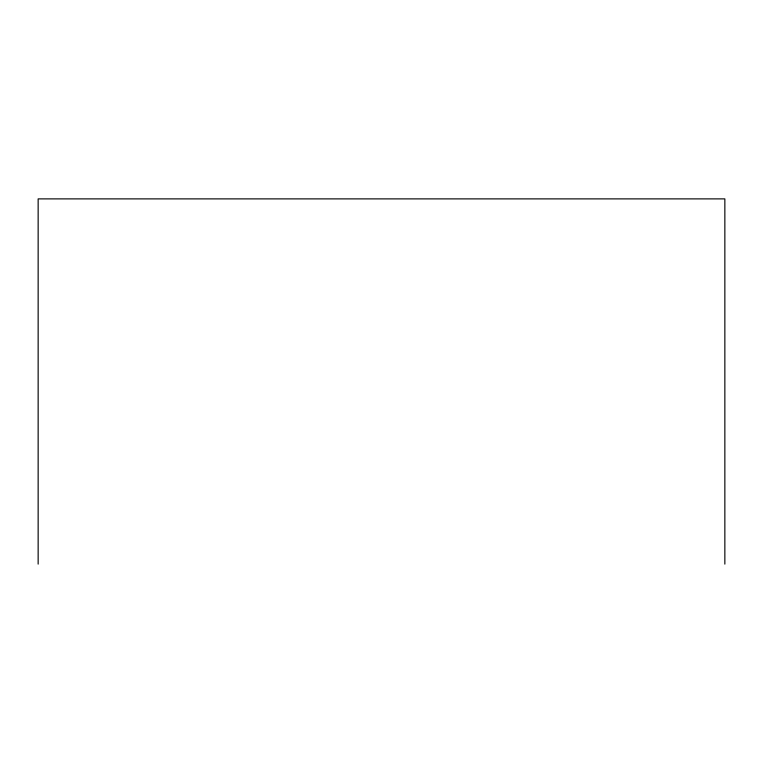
<?xml version="1.0" encoding="UTF-8"?>
<svg xmlns="http://www.w3.org/2000/svg" width="763" height="763" viewBox="0 0 763 763"><rect width="100%" height="100%" fill="white"/><g stroke="black" fill="none" stroke-linecap="round" stroke-linejoin="round"><path stroke-width="1.14" d="M724.85 564.115L724.85 198.885L38.15 198.885L38.15 564.115"/></g></svg>
